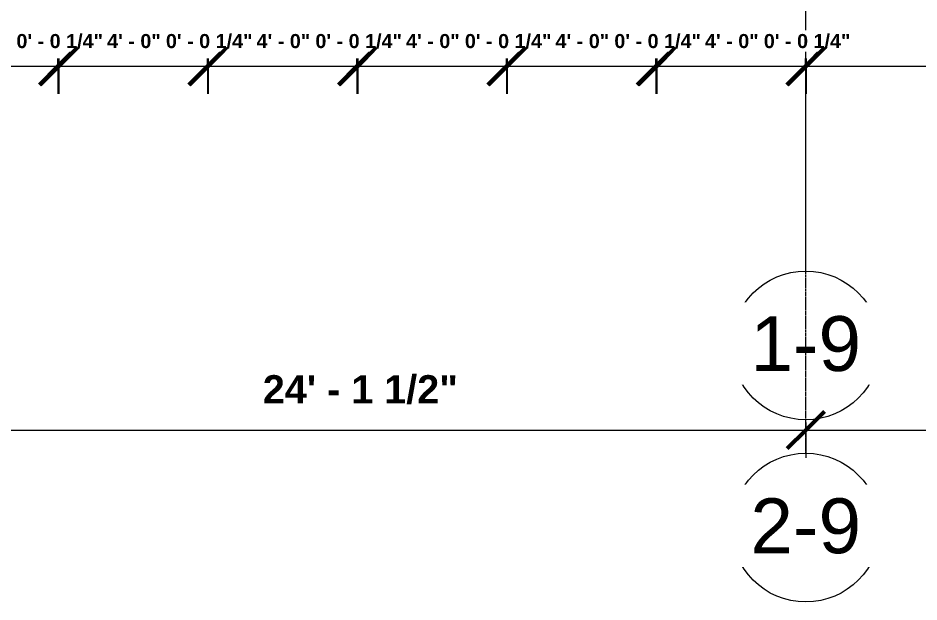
# Model space of a CAD drawing. Header units: inches. Extents: x 21568 to 24810, y -23559 to -20467.
# Drawn here: x 23700.1 to 23990.9, y -23178.6 to -22990.2 of the extents above; entities that cross this region are included whole.
import ezdxf

# ---------------------------------------------------------------- set-up
doc = ezdxf.new("R2010")
doc.units = ezdxf.units.IN
doc.header["$MEASUREMENT"] = 0
doc.linetypes.add('Grid Line 1_2_', pattern=[0.875, 0.5, -0.125, 0.125, -0.125])
for name, color, linetype, lineweight in [('A-ANNO-DIMS', 211, 'Continuous', 9), ('A-ANNO-DIMS-96', 211, 'Continuous', 9), ('S-GRID', 1, 'Continuous', 9), ('S-GRID-IDEN', 1, 'Continuous', 9)]:
    doc.layers.add(name, color=color, linetype=linetype, lineweight=lineweight)
doc.styles.add('Arial', font='arial.ttf', dxfattribs={"height": 17.703593})
doc.styles.add('Arial_B', font='arialbd.ttf', dxfattribs={"height": 9.132806})
doc.styles.add('Arial_B_1', font='arialbd.ttf', dxfattribs={"height": 4.566403})
doc.dimstyles.new('OD_Dimension_-_1_16__Tol__1', dxfattribs={"dimscale": 12, "dimtxt": 9, "dimasz": 1, "dimexe": 0.75, "dimexo": 0.5, "dimgap": 0.5, "dimtad": 1, "dimdec": 4, "dimrnd": 0.0625, "dimzin": 1, "dimdsep": 46, "dimlunit": 4, "dimtxsty": 'Arial_B', "dimblk1": 'OBLIQUE', "dimblk2": 'OBLIQUE', "dimsah": 1, "dimcen": 0.09, "dimdle": 0.75, "dimazin": 0, "dimtfac": 1, "dimtdec": 4, "dimtix": 1, "dimtmove": 0, "dimatfit": 3, "dimfxl": 1, "dimtvp": 1, "dimtfill": 1, "dimfrac": 2, "dimtolj": 1, "dimtzin": 0, "dimlwd": 13, "dimlwe": 13, "dimarcsym": 2})
doc.dimstyles.new('OD_Dimension_2_3', dxfattribs={"dimscale": 12, "dimtxt": 4.5, "dimasz": 1, "dimexe": 0.75, "dimexo": 0.5, "dimgap": 0.375, "dimtad": 1, "dimdec": 4, "dimrnd": 0.0625, "dimzin": 1, "dimdsep": 46, "dimlunit": 4, "dimtxsty": 'Arial_B_1', "dimblk1": 'OBLIQUE', "dimblk2": 'OBLIQUE', "dimsah": 1, "dimcen": 0.09, "dimdle": 0.75, "dimazin": 0, "dimtfac": 1, "dimtdec": 4, "dimtix": 1, "dimtmove": 0, "dimatfit": 3, "dimfxl": 1, "dimtvp": 1, "dimtfill": 1, "dimfrac": 2, "dimtolj": 1, "dimtzin": 0, "dimlwd": 13, "dimlwe": 13, "dimarcsym": 2})

# ---------------------------------------------------------------- blocks, each defined once
blk = doc.blocks.new('Grid - Grid Head - Circle-14747-Enlarged First Floor Plan _West_')
at = {"layer": 'S-GRID-IDEN'}
blk.add_circle((0, 0), 0.25, dxfattribs=at)
blk = doc.blocks.new('DIMBLOCK20-Enlarged First Floor Plan _West_')
at = {"layer": 'A-ANNO-DIMS-96', "lineweight": 50}
for p, q in [((23664.89, -23123.14), (23670.89, -23117.14)), ((23954.39, -23123.14), (23960.39, -23117.14)), ((23664.89, -23123.14), (23658.89, -23129.14)), ((23954.39, -23123.14), (23948.39, -23129.14))]:
    blk.add_line(p, q, dxfattribs=at)
at = {"layer": 'A-ANNO-DIMS-96', "lineweight": 13}
for p, q in [((23664.89, -23120.65), (23664.89, -23132.14)), ((23664.89, -23123.14), (23664.89, -23120.65)), ((23664.89, -23123.14), (23954.39, -23123.14)), ((23954.39, -23120.65), (23954.39, -23132.14)), ((23954.39, -23123.14), (23954.39, -23120.65))]:
    blk.add_line(p, q, dxfattribs=at)
at = {"layer": 'A-ANNO-DIMS-96', "color": 0, "lineweight": 13, "insert": (23779.14, -23105.43), "char_height": 9.1328, "width": 73.2, "attachment_point": 1, "line_spacing_factor": 0.938532, "style": 'Arial_B', "bg_fill": 3, "box_fill_scale": 1.25, "bg_fill_color": 0, "bg_fill_transparency": 0}
blk.add_mtext('24\' - 1 1/2"', dxfattribs=at)
blk = doc.blocks.new('_Oblique')
at = {"color": 0, "linetype": 'ByBlock', "lineweight": -2}
blk.add_line((-0.5, -0.5), (0.5, 0.5), dxfattribs=at)
blk = doc.blocks.new('DIMBLOCK21-Enlarged First Floor Plan _West_')
at = {"layer": 'A-ANNO-DIMS-96', "lineweight": 50}
for p, q in [((23954.39, -23123.14), (23960.39, -23117.14)), ((24243.89, -23123.14), (24249.89, -23117.14)), ((23954.39, -23123.14), (23948.39, -23129.14)), ((24243.89, -23123.14), (24237.89, -23129.14))]:
    blk.add_line(p, q, dxfattribs=at)
at = {"layer": 'A-ANNO-DIMS-96', "lineweight": 13}
for p, q in [((23954.39, -23120.65), (23954.39, -23132.14)), ((23954.39, -23123.14), (23954.39, -23120.65)), ((23954.39, -23123.14), (24243.89, -23123.14)), ((24243.89, -23120.65), (24243.89, -23132.14)), ((24243.89, -23123.14), (24243.89, -23120.65))]:
    blk.add_line(p, q, dxfattribs=at)
at = {"layer": 'A-ANNO-DIMS-96', "color": 0, "lineweight": 13, "insert": (24068.64, -23105.43), "char_height": 9.1328, "width": 73.2, "attachment_point": 1, "line_spacing_factor": 0.938532, "style": 'Arial_B', "bg_fill": 3, "box_fill_scale": 1.25, "bg_fill_color": 0, "bg_fill_transparency": 0}
blk.add_mtext('24\' - 1 1/2"', dxfattribs=at)
blk = doc.blocks.new('DIMBLOCK280-Enlarged First Floor Plan _West_')
at = {"layer": 'A-ANNO-DIMS-96', "lineweight": 50}
for p, q in [((23665.02, -23005.69), (23671.02, -22999.69)), ((23713.02, -23005.69), (23719.02, -22999.69)), ((23665.02, -23005.69), (23659.02, -23011.69)), ((23713.02, -23005.69), (23707.02, -23011.69))]:
    blk.add_line(p, q, dxfattribs=at)
at = {"layer": 'A-ANNO-DIMS-96', "lineweight": 13}
for p, q in [((23665.02, -23003.2), (23665.02, -23014.69)), ((23665.02, -23005.69), (23665.02, -23003.2)), ((23713.02, -23003.2), (23713.02, -23014.69)), ((23713.02, -23005.69), (23713.02, -23003.2)), ((23665.02, -23005.69), (23713.02, -23005.69))]:
    blk.add_line(p, q, dxfattribs=at)
at = {"layer": 'A-ANNO-DIMS-96', "color": 0, "lineweight": 13, "insert": (23680.62, -22995.33), "char_height": 4.566, "width": 20.1429, "attachment_point": 1, "line_spacing_factor": 0.938532, "style": 'Arial_B_1', "bg_fill": 3, "box_fill_scale": 1.25, "bg_fill_color": 0, "bg_fill_transparency": 0}
blk.add_mtext('4\' - 0"', dxfattribs=at)
blk = doc.blocks.new('DIMBLOCK281-Enlarged First Floor Plan _West_')
at = {"layer": 'A-ANNO-DIMS-96', "lineweight": 50}
for p, q in [((23713.02, -23005.69), (23719.02, -22999.69)), ((23713.27, -23005.69), (23719.27, -22999.69)), ((23713.02, -23005.69), (23707.02, -23011.69)), ((23713.27, -23005.69), (23707.27, -23011.69))]:
    blk.add_line(p, q, dxfattribs=at)
at = {"layer": 'A-ANNO-DIMS-96', "lineweight": 13}
for p, q in [((23713.02, -23003.2), (23713.02, -23014.69)), ((23713.02, -23005.69), (23713.02, -23003.2)), ((23713.27, -23003.2), (23713.27, -23014.69)), ((23713.27, -23005.69), (23713.27, -23003.2)), ((23713.02, -23005.69), (23713.27, -23005.69))]:
    blk.add_line(p, q, dxfattribs=at)
at = {"layer": 'A-ANNO-DIMS-96', "color": 0, "lineweight": 13, "insert": (23699.6, -22995.33), "char_height": 4.5664, "width": 32.4857, "attachment_point": 1, "line_spacing_factor": 0.938532, "style": 'Arial_B_1', "bg_fill": 3, "box_fill_scale": 1.25, "bg_fill_color": 0, "bg_fill_transparency": 0}
blk.add_mtext('0\' - 0 1/4"', dxfattribs=at)
blk = doc.blocks.new('DIMBLOCK282-Enlarged First Floor Plan _West_')
at = {"layer": 'A-ANNO-DIMS-96', "lineweight": 50}
for p, q in [((23713.27, -23005.69), (23719.27, -22999.69)), ((23761.27, -23005.69), (23767.27, -22999.69)), ((23713.27, -23005.69), (23707.27, -23011.69)), ((23761.27, -23005.69), (23755.27, -23011.69))]:
    blk.add_line(p, q, dxfattribs=at)
at = {"layer": 'A-ANNO-DIMS-96', "lineweight": 13}
for p, q in [((23713.27, -23003.2), (23713.27, -23014.69)), ((23713.27, -23005.69), (23713.27, -23003.2)), ((23761.27, -23003.2), (23761.27, -23014.69)), ((23761.27, -23005.69), (23761.27, -23003.2)), ((23713.27, -23005.69), (23761.27, -23005.69))]:
    blk.add_line(p, q, dxfattribs=at)
at = {"layer": 'A-ANNO-DIMS-96', "color": 0, "lineweight": 13, "insert": (23728.87, -22995.33), "char_height": 4.566, "width": 20.1429, "attachment_point": 1, "line_spacing_factor": 0.938532, "style": 'Arial_B_1', "bg_fill": 3, "box_fill_scale": 1.25, "bg_fill_color": 0, "bg_fill_transparency": 0}
blk.add_mtext('4\' - 0"', dxfattribs=at)
blk = doc.blocks.new('DIMBLOCK283-Enlarged First Floor Plan _West_')
at = {"layer": 'A-ANNO-DIMS-96', "lineweight": 50}
for p, q in [((23761.27, -23005.69), (23767.27, -22999.69)), ((23761.52, -23005.69), (23767.52, -22999.69)), ((23761.27, -23005.69), (23755.27, -23011.69)), ((23761.52, -23005.69), (23755.52, -23011.69))]:
    blk.add_line(p, q, dxfattribs=at)
at = {"layer": 'A-ANNO-DIMS-96', "lineweight": 13}
for p, q in [((23761.27, -23003.2), (23761.27, -23014.69)), ((23761.27, -23005.69), (23761.27, -23003.2)), ((23761.52, -23003.2), (23761.52, -23014.69)), ((23761.52, -23005.69), (23761.52, -23003.2)), ((23761.27, -23005.69), (23761.52, -23005.69))]:
    blk.add_line(p, q, dxfattribs=at)
at = {"layer": 'A-ANNO-DIMS-96', "color": 0, "lineweight": 13, "insert": (23747.85, -22995.33), "char_height": 4.5664, "width": 32.4857, "attachment_point": 1, "line_spacing_factor": 0.938532, "style": 'Arial_B_1', "bg_fill": 3, "box_fill_scale": 1.25, "bg_fill_color": 0, "bg_fill_transparency": 0}
blk.add_mtext('0\' - 0 1/4"', dxfattribs=at)
blk = doc.blocks.new('DIMBLOCK284-Enlarged First Floor Plan _West_')
at = {"layer": 'A-ANNO-DIMS-96', "lineweight": 50}
for p, q in [((23761.52, -23005.69), (23767.52, -22999.69)), ((23809.52, -23005.69), (23815.52, -22999.69)), ((23761.52, -23005.69), (23755.52, -23011.69)), ((23809.52, -23005.69), (23803.52, -23011.69))]:
    blk.add_line(p, q, dxfattribs=at)
at = {"layer": 'A-ANNO-DIMS-96', "lineweight": 13}
for p, q in [((23761.52, -23003.2), (23761.52, -23014.69)), ((23761.52, -23005.69), (23761.52, -23003.2)), ((23809.52, -23003.2), (23809.52, -23014.69)), ((23809.52, -23005.69), (23809.52, -23003.2)), ((23761.52, -23005.69), (23809.52, -23005.69))]:
    blk.add_line(p, q, dxfattribs=at)
at = {"layer": 'A-ANNO-DIMS-96', "color": 0, "lineweight": 13, "insert": (23777.12, -22995.33), "char_height": 4.566, "width": 20.1429, "attachment_point": 1, "line_spacing_factor": 0.938532, "style": 'Arial_B_1', "bg_fill": 3, "box_fill_scale": 1.25, "bg_fill_color": 0, "bg_fill_transparency": 0}
blk.add_mtext('4\' - 0"', dxfattribs=at)
blk = doc.blocks.new('DIMBLOCK285-Enlarged First Floor Plan _West_')
at = {"layer": 'A-ANNO-DIMS-96', "lineweight": 50}
for p, q in [((23809.52, -23005.69), (23815.52, -22999.69)), ((23809.77, -23005.69), (23815.77, -22999.69)), ((23809.52, -23005.69), (23803.52, -23011.69)), ((23809.77, -23005.69), (23803.77, -23011.69))]:
    blk.add_line(p, q, dxfattribs=at)
at = {"layer": 'A-ANNO-DIMS-96', "lineweight": 13}
for p, q in [((23809.52, -23003.2), (23809.52, -23014.69)), ((23809.52, -23005.69), (23809.52, -23003.2)), ((23809.77, -23003.2), (23809.77, -23014.69)), ((23809.77, -23005.69), (23809.77, -23003.2)), ((23809.52, -23005.69), (23809.77, -23005.69))]:
    blk.add_line(p, q, dxfattribs=at)
at = {"layer": 'A-ANNO-DIMS-96', "color": 0, "lineweight": 13, "insert": (23796.1, -22995.33), "char_height": 4.5664, "width": 32.4857, "attachment_point": 1, "line_spacing_factor": 0.938532, "style": 'Arial_B_1', "bg_fill": 3, "box_fill_scale": 1.25, "bg_fill_color": 0, "bg_fill_transparency": 0}
blk.add_mtext('0\' - 0 1/4"', dxfattribs=at)
blk = doc.blocks.new('DIMBLOCK286-Enlarged First Floor Plan _West_')
at = {"layer": 'A-ANNO-DIMS-96', "lineweight": 50}
for p, q in [((23809.77, -23005.69), (23815.77, -22999.69)), ((23857.77, -23005.69), (23863.77, -22999.69)), ((23809.77, -23005.69), (23803.77, -23011.69)), ((23857.77, -23005.69), (23851.77, -23011.69))]:
    blk.add_line(p, q, dxfattribs=at)
at = {"layer": 'A-ANNO-DIMS-96', "lineweight": 13}
for p, q in [((23809.77, -23003.2), (23809.77, -23014.69)), ((23809.77, -23005.69), (23809.77, -23003.2)), ((23857.77, -23003.2), (23857.77, -23014.69)), ((23857.77, -23005.69), (23857.77, -23003.2)), ((23809.77, -23005.69), (23857.77, -23005.69))]:
    blk.add_line(p, q, dxfattribs=at)
at = {"layer": 'A-ANNO-DIMS-96', "color": 0, "lineweight": 13, "insert": (23825.37, -22995.33), "char_height": 4.566, "width": 20.1429, "attachment_point": 1, "line_spacing_factor": 0.938532, "style": 'Arial_B_1', "bg_fill": 3, "box_fill_scale": 1.25, "bg_fill_color": 0, "bg_fill_transparency": 0}
blk.add_mtext('4\' - 0"', dxfattribs=at)
blk = doc.blocks.new('DIMBLOCK287-Enlarged First Floor Plan _West_')
at = {"layer": 'A-ANNO-DIMS-96', "lineweight": 50}
for p, q in [((23857.77, -23005.69), (23863.77, -22999.69)), ((23858.02, -23005.69), (23864.02, -22999.69)), ((23857.77, -23005.69), (23851.77, -23011.69)), ((23858.02, -23005.69), (23852.02, -23011.69))]:
    blk.add_line(p, q, dxfattribs=at)
at = {"layer": 'A-ANNO-DIMS-96', "lineweight": 13}
for p, q in [((23857.77, -23003.2), (23857.77, -23014.69)), ((23857.77, -23005.69), (23857.77, -23003.2)), ((23858.02, -23003.2), (23858.02, -23014.69)), ((23858.02, -23005.69), (23858.02, -23003.2)), ((23857.77, -23005.69), (23858.02, -23005.69))]:
    blk.add_line(p, q, dxfattribs=at)
at = {"layer": 'A-ANNO-DIMS-96', "color": 0, "lineweight": 13, "insert": (23844.35, -22995.33), "char_height": 4.5664, "width": 32.4857, "attachment_point": 1, "line_spacing_factor": 0.938532, "style": 'Arial_B_1', "bg_fill": 3, "box_fill_scale": 1.25, "bg_fill_color": 0, "bg_fill_transparency": 0}
blk.add_mtext('0\' - 0 1/4"', dxfattribs=at)
blk = doc.blocks.new('DIMBLOCK288-Enlarged First Floor Plan _West_')
at = {"layer": 'A-ANNO-DIMS-96', "lineweight": 50}
for p, q in [((23858.02, -23005.69), (23864.02, -22999.69)), ((23906.02, -23005.69), (23912.02, -22999.69)), ((23858.02, -23005.69), (23852.02, -23011.69)), ((23906.02, -23005.69), (23900.02, -23011.69))]:
    blk.add_line(p, q, dxfattribs=at)
at = {"layer": 'A-ANNO-DIMS-96', "lineweight": 13}
for p, q in [((23858.02, -23003.2), (23858.02, -23014.69)), ((23858.02, -23005.69), (23858.02, -23003.2)), ((23906.02, -23003.2), (23906.02, -23014.69)), ((23906.02, -23005.69), (23906.02, -23003.2)), ((23858.02, -23005.69), (23906.02, -23005.69))]:
    blk.add_line(p, q, dxfattribs=at)
at = {"layer": 'A-ANNO-DIMS-96', "color": 0, "lineweight": 13, "insert": (23873.62, -22995.33), "char_height": 4.566, "width": 20.1429, "attachment_point": 1, "line_spacing_factor": 0.938532, "style": 'Arial_B_1', "bg_fill": 3, "box_fill_scale": 1.25, "bg_fill_color": 0, "bg_fill_transparency": 0}
blk.add_mtext('4\' - 0"', dxfattribs=at)
blk = doc.blocks.new('DIMBLOCK289-Enlarged First Floor Plan _West_')
at = {"layer": 'A-ANNO-DIMS-96', "lineweight": 50}
for p, q in [((23906.02, -23005.69), (23912.02, -22999.69)), ((23906.27, -23005.69), (23912.27, -22999.69)), ((23906.02, -23005.69), (23900.02, -23011.69)), ((23906.27, -23005.69), (23900.27, -23011.69))]:
    blk.add_line(p, q, dxfattribs=at)
at = {"layer": 'A-ANNO-DIMS-96', "lineweight": 13}
for p, q in [((23906.02, -23003.2), (23906.02, -23014.69)), ((23906.02, -23005.69), (23906.02, -23003.2)), ((23906.27, -23003.2), (23906.27, -23014.69)), ((23906.27, -23005.69), (23906.27, -23003.2)), ((23906.02, -23005.69), (23906.27, -23005.69))]:
    blk.add_line(p, q, dxfattribs=at)
at = {"layer": 'A-ANNO-DIMS-96', "color": 0, "lineweight": 13, "insert": (23892.6, -22995.33), "char_height": 4.5664, "width": 32.4857, "attachment_point": 1, "line_spacing_factor": 0.938532, "style": 'Arial_B_1', "bg_fill": 3, "box_fill_scale": 1.25, "bg_fill_color": 0, "bg_fill_transparency": 0}
blk.add_mtext('0\' - 0 1/4"', dxfattribs=at)
blk = doc.blocks.new('DIMBLOCK290-Enlarged First Floor Plan _West_')
at = {"layer": 'A-ANNO-DIMS-96', "lineweight": 50}
for p, q in [((23906.27, -23005.69), (23912.27, -22999.69)), ((23954.27, -23005.69), (23960.27, -22999.69)), ((23906.27, -23005.69), (23900.27, -23011.69)), ((23954.27, -23005.69), (23948.27, -23011.69))]:
    blk.add_line(p, q, dxfattribs=at)
at = {"layer": 'A-ANNO-DIMS-96', "lineweight": 13}
for p, q in [((23906.27, -23003.2), (23906.27, -23014.69)), ((23906.27, -23005.69), (23906.27, -23003.2)), ((23954.27, -23003.2), (23954.27, -23014.69)), ((23954.27, -23005.69), (23954.27, -23003.2)), ((23906.27, -23005.69), (23954.27, -23005.69))]:
    blk.add_line(p, q, dxfattribs=at)
at = {"layer": 'A-ANNO-DIMS-96', "color": 0, "lineweight": 13, "insert": (23921.87, -22995.33), "char_height": 4.566, "width": 20.1429, "attachment_point": 1, "line_spacing_factor": 0.938532, "style": 'Arial_B_1', "bg_fill": 3, "box_fill_scale": 1.25, "bg_fill_color": 0, "bg_fill_transparency": 0}
blk.add_mtext('4\' - 0"', dxfattribs=at)
blk = doc.blocks.new('DIMBLOCK291-Enlarged First Floor Plan _West_')
at = {"layer": 'A-ANNO-DIMS-96', "lineweight": 50}
for p, q in [((23954.27, -23005.69), (23960.27, -22999.69)), ((23954.52, -23005.69), (23960.52, -22999.69)), ((23954.27, -23005.69), (23948.27, -23011.69)), ((23954.52, -23005.69), (23948.52, -23011.69))]:
    blk.add_line(p, q, dxfattribs=at)
at = {"layer": 'A-ANNO-DIMS-96', "lineweight": 13}
for p, q in [((23954.27, -23003.2), (23954.27, -23014.69)), ((23954.27, -23005.69), (23954.27, -23003.2)), ((23954.52, -23003.2), (23954.52, -23014.69)), ((23954.52, -23005.69), (23954.52, -23003.2)), ((23954.27, -23005.69), (23954.52, -23005.69))]:
    blk.add_line(p, q, dxfattribs=at)
at = {"layer": 'A-ANNO-DIMS-96', "color": 0, "lineweight": 13, "insert": (23940.85, -22995.33), "char_height": 4.5664, "width": 32.4857, "attachment_point": 1, "line_spacing_factor": 0.938532, "style": 'Arial_B_1', "bg_fill": 3, "box_fill_scale": 1.25, "bg_fill_color": 0, "bg_fill_transparency": 0}
blk.add_mtext('0\' - 0 1/4"', dxfattribs=at)
blk = doc.blocks.new('DIMBLOCK292-Enlarged First Floor Plan _West_')
at = {"layer": 'A-ANNO-DIMS-96', "lineweight": 50}
for p, q in [((23954.52, -23005.69), (23960.52, -22999.69)), ((24243.77, -23005.69), (24249.77, -22999.69)), ((23954.52, -23005.69), (23948.52, -23011.69)), ((24243.77, -23005.69), (24237.77, -23011.69))]:
    blk.add_line(p, q, dxfattribs=at)
at = {"layer": 'A-ANNO-DIMS-96', "lineweight": 13}
for p, q in [((23954.52, -23003.2), (23954.52, -23014.69)), ((23954.52, -23005.69), (23954.52, -23003.2)), ((24243.77, -23003.2), (24243.77, -23014.69)), ((24243.77, -23005.69), (24243.77, -23003.2)), ((23954.52, -23005.69), (24243.77, -23005.69))]:
    blk.add_line(p, q, dxfattribs=at)
at = {"layer": 'A-ANNO-DIMS-96', "color": 0, "lineweight": 13, "insert": (24083.89, -22995.33), "char_height": 4.5664, "width": 36.6, "attachment_point": 1, "line_spacing_factor": 0.938532, "style": 'Arial_B_1', "bg_fill": 3, "box_fill_scale": 1.25, "bg_fill_color": 0, "bg_fill_transparency": 0}
blk.add_mtext('24\' - 1 1/4"', dxfattribs=at)

msp = doc.modelspace()

# ---------------------------------------------------------------- linework, layer by layer
at = {"layer": 'S-GRID', "linetype": 'Grid Line 1_2_'}
msp.add_line((23954.39023, -23071.83025), (23954.39023, -20713.12653), dxfattribs=at)

# ---------------------------------------------------------------- block references
at = {"layer": 'S-GRID-IDEN', "xscale": 95.99999999999994, "yscale": 95.99999999999994, "zscale": 95.99999999999994}
for p in [(23954.39023, -23095.83025), (23954.39023, -23154.6211)]:
    msp.add_blockref('Grid - Grid Head - Circle-14747-Enlarged First Floor Plan _West_', p, dxfattribs=at)

# ---------------------------------------------------------------- dimensions: what is measured, and where the dimension line sits
at = {"layer": 'A-ANNO-DIMS', "lineweight": 13}
dim = msp.add_linear_dim(base=(23713.01523, -23005.68557), p1=(23665.01523, -22997.20029), p2=(23713.01523, -22997.20029), dimstyle='OD_Dimension_2_3', override={"dimpost": '<>', "dimfxl": 48}, dxfattribs=at)
dim.commit()
dim.dimension.update_dxf_attribs({"geometry": 'DIMBLOCK280-Enlarged First Floor Plan _West_', "text_midpoint": (23689.01523, -22998.85409)})

# ---------------------------------------------------------------- next in the draw order: texts
at = {"layer": 'S-GRID-IDEN', "char_height": 17.703593, "width": 42.552, "attachment_point": 2, "line_spacing_factor": 0.938532, "style": 'Arial', "bg_fill": 3, "box_fill_scale": 1.25, "bg_fill_color": 0, "bg_fill_transparency": 0}
for s, insert in [('1-9', (23954.38561, -23086.39338)), ('2-9', (23954.38561, -23145.18424))]:
    msp.add_mtext(s, dxfattribs=dict(at, insert=insert))

# ---------------------------------------------------------------- next in the draw order: dimensions: what is measured, and where the dimension line sits
at = {"layer": 'A-ANNO-DIMS', "lineweight": 13}
dim = msp.add_linear_dim(base=(23713.26523, -23005.68557), p1=(23713.01523, -22997.20029), p2=(23713.26523, -22997.20029), dimstyle='OD_Dimension_2_3', override={"dimpost": '<>', "dimfxl": 0.25}, dxfattribs=at)
dim.commit()
dim.dimension.update_dxf_attribs({"geometry": 'DIMBLOCK281-Enlarged First Floor Plan _West_', "text_midpoint": (23713.14023, -22998.8245)})

# ---------------------------------------------------------------- next in the draw order: linework, layer by layer
at = {"layer": 'S-GRID', "linetype": 'Grid Line 1_2_'}
msp.add_line((23954.39023, -23130.6211), (23954.39023, -20902.42781), dxfattribs=at)

# ---------------------------------------------------------------- next in the draw order: dimensions: what is measured, and where the dimension line sits
at = {"layer": 'A-ANNO-DIMS', "lineweight": 13}
dim = msp.add_linear_dim(base=(23761.26523, -23005.68557), p1=(23713.26523, -22997.20029), p2=(23761.26523, -22997.20029), dimstyle='OD_Dimension_2_3', override={"dimpost": '<>', "dimfxl": 48}, dxfattribs=at)
dim.commit()
dim.dimension.update_dxf_attribs({"geometry": 'DIMBLOCK282-Enlarged First Floor Plan _West_', "text_midpoint": (23737.26523, -22998.85409)})

# ---------------------------------------------------------------- next in the draw order: dimensions: what is measured, and where the dimension line sits
for base, p1, p2, dimstyle, override, picture, middle in [((23761.51523, -23005.68557), (23761.26523, -22997.20029), (23761.51523, -22997.20029), 'OD_Dimension_2_3', {"dimpost": '<>', "dimfxl": 0.25}, 'DIMBLOCK283-Enlarged First Floor Plan _West_', (23761.39023, -22998.8245)), ((23954.39023, -23123.13626), (23664.89023, -23114.65098), (23954.39023, -23114.65098), 'OD_Dimension_-_1_16__Tol__1', {"dimpost": '<>', "dimfxl": 289.5}, 'DIMBLOCK20-Enlarged First Floor Plan _West_', (23809.64023, -23112.41411))]:
    dim = msp.add_linear_dim(base=base, p1=p1, p2=p2, dimstyle=dimstyle, override=override, dxfattribs=at)
    dim.commit()
    dim.dimension.update_dxf_attribs({"geometry": picture, "text_midpoint": middle})

# ---------------------------------------------------------------- next in the draw order: dimensions: what is measured, and where the dimension line sits
for base, p1, p2, dimstyle, override, picture, middle in [((23809.51523, -23005.68557), (23761.51523, -22997.20029), (23809.51523, -22997.20029), 'OD_Dimension_2_3', {"dimpost": '<>', "dimfxl": 48}, 'DIMBLOCK284-Enlarged First Floor Plan _West_', (23785.51523, -22998.85409)), ((24243.89023, -23123.13626), (23954.39023, -23114.65098), (24243.89023, -23114.65098), 'OD_Dimension_-_1_16__Tol__1', {"dimpost": '<>', "dimfxl": 289.5}, 'DIMBLOCK21-Enlarged First Floor Plan _West_', (24099.14023, -23112.41411))]:
    dim = msp.add_linear_dim(base=base, p1=p1, p2=p2, dimstyle=dimstyle, override=override, dxfattribs=at)
    dim.commit()
    dim.dimension.update_dxf_attribs({"geometry": picture, "text_midpoint": middle})

# ---------------------------------------------------------------- next in the draw order: dimensions: what is measured, and where the dimension line sits
dim = msp.add_linear_dim(base=(23809.76523, -23005.68557), p1=(23809.51523, -22997.20029), p2=(23809.76523, -22997.20029), dimstyle='OD_Dimension_2_3', override={"dimpost": '<>', "dimfxl": 0.25}, dxfattribs=at)
dim.commit()
dim.dimension.update_dxf_attribs({"geometry": 'DIMBLOCK285-Enlarged First Floor Plan _West_', "text_midpoint": (23809.64023, -22998.8245)})

# ---------------------------------------------------------------- next in the draw order: dimensions: what is measured, and where the dimension line sits
dim = msp.add_linear_dim(base=(23857.76523, -23005.68557), p1=(23809.76523, -22997.20029), p2=(23857.76523, -22997.20029), dimstyle='OD_Dimension_2_3', override={"dimpost": '<>', "dimfxl": 48}, dxfattribs=at)
dim.commit()
dim.dimension.update_dxf_attribs({"geometry": 'DIMBLOCK286-Enlarged First Floor Plan _West_', "text_midpoint": (23833.76523, -22998.85409)})

# ---------------------------------------------------------------- next in the draw order: dimensions: what is measured, and where the dimension line sits
dim = msp.add_linear_dim(base=(23858.01523, -23005.68557), p1=(23857.76523, -22997.20029), p2=(23858.01523, -22997.20029), dimstyle='OD_Dimension_2_3', override={"dimpost": '<>', "dimfxl": 0.25}, dxfattribs=at)
dim.commit()
dim.dimension.update_dxf_attribs({"geometry": 'DIMBLOCK287-Enlarged First Floor Plan _West_', "text_midpoint": (23857.89023, -22998.8245)})

# ---------------------------------------------------------------- next in the draw order: dimensions: what is measured, and where the dimension line sits
dim = msp.add_linear_dim(base=(23906.01523, -23005.68557), p1=(23858.01523, -22997.20029), p2=(23906.01523, -22997.20029), dimstyle='OD_Dimension_2_3', override={"dimpost": '<>', "dimfxl": 48}, dxfattribs=at)
dim.commit()
dim.dimension.update_dxf_attribs({"geometry": 'DIMBLOCK288-Enlarged First Floor Plan _West_', "text_midpoint": (23882.01523, -22998.85409)})

# ---------------------------------------------------------------- next in the draw order: dimensions: what is measured, and where the dimension line sits
dim = msp.add_linear_dim(base=(23906.26523, -23005.68557), p1=(23906.01523, -22997.20029), p2=(23906.26523, -22997.20029), dimstyle='OD_Dimension_2_3', override={"dimpost": '<>', "dimfxl": 0.25}, dxfattribs=at)
dim.commit()
dim.dimension.update_dxf_attribs({"geometry": 'DIMBLOCK289-Enlarged First Floor Plan _West_', "text_midpoint": (23906.14023, -22998.8245)})

# ---------------------------------------------------------------- next in the draw order: dimensions: what is measured, and where the dimension line sits
dim = msp.add_linear_dim(base=(23954.26523, -23005.68557), p1=(23906.26523, -22997.20029), p2=(23954.26523, -22997.20029), dimstyle='OD_Dimension_2_3', override={"dimpost": '<>', "dimfxl": 48}, dxfattribs=at)
dim.commit()
dim.dimension.update_dxf_attribs({"geometry": 'DIMBLOCK290-Enlarged First Floor Plan _West_', "text_midpoint": (23930.26523, -22998.85409)})

# ---------------------------------------------------------------- next in the draw order: dimensions: what is measured, and where the dimension line sits
dim = msp.add_linear_dim(base=(23954.51523, -23005.68557), p1=(23954.26523, -22997.20029), p2=(23954.51523, -22997.20029), dimstyle='OD_Dimension_2_3', override={"dimpost": '<>', "dimfxl": 0.25}, dxfattribs=at)
dim.commit()
dim.dimension.update_dxf_attribs({"geometry": 'DIMBLOCK291-Enlarged First Floor Plan _West_', "text_midpoint": (23954.39023, -22998.8245)})

# ---------------------------------------------------------------- next in the draw order: dimensions: what is measured, and where the dimension line sits
dim = msp.add_linear_dim(base=(24243.76523, -23005.68557), p1=(23954.51523, -22997.20029), p2=(24243.76523, -22997.20029), dimstyle='OD_Dimension_2_3', override={"dimpost": '<>', "dimfxl": 289.25}, dxfattribs=at)
dim.commit()
dim.dimension.update_dxf_attribs({"geometry": 'DIMBLOCK292-Enlarged First Floor Plan _West_', "text_midpoint": (24099.14023, -22998.8245)})

doc.saveas('drawing.dxf')
